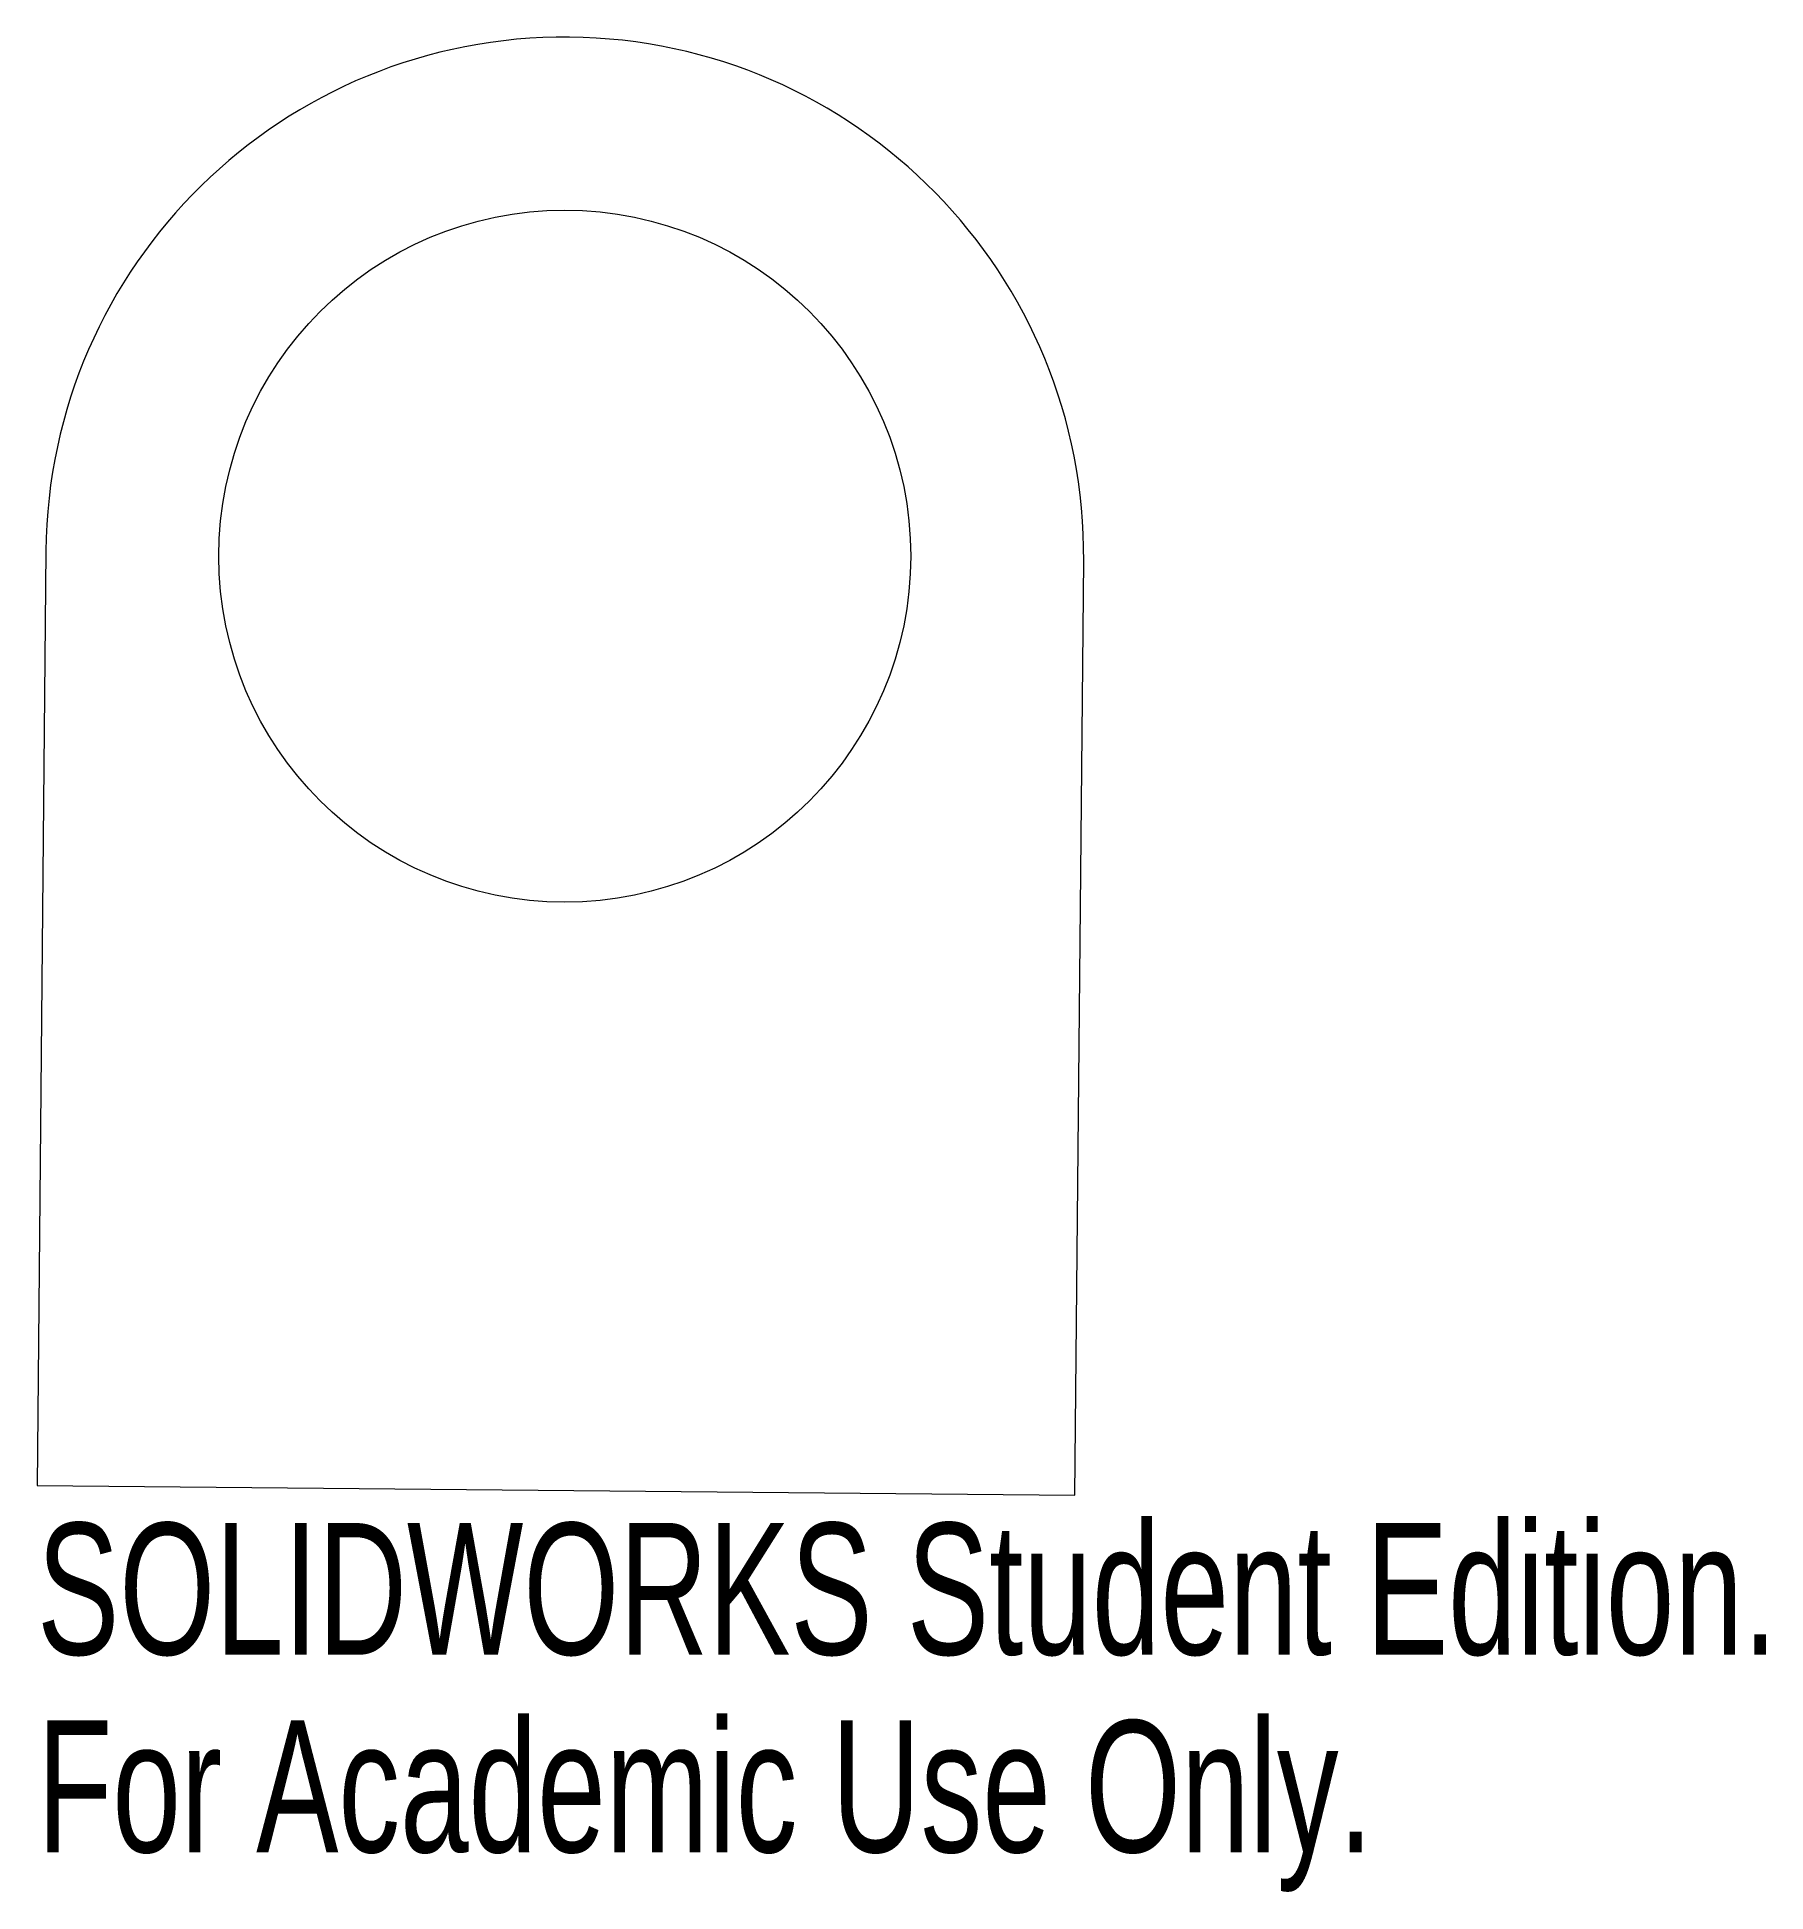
# Model space of a CAD drawing. Header units: inches. Extents: x -6.3 to -3.8, y 7.77 to 10.45.
import ezdxf

# ---------------------------------------------------------------- set-up
doc = ezdxf.new("R2010")
doc.units = ezdxf.units.IN
doc.header["$MEASUREMENT"] = 0
doc.styles.add('SLDTEXTSTYLE0', font='TXT', dxfattribs={"width": 0.7})

msp = doc.modelspace()

# ---------------------------------------------------------------- linework, layer by layer
at = {"color": 7, "linetype": 'Continuous', "lineweight": 15}
for p, q in [((-6.2864, 9.7065), (-6.299, 8.3565)), ((-4.7991, 8.3425), (-4.7864, 9.6924)), ((-6.299, 8.3565), (-4.7991, 8.3425))]:
    msp.add_line(p, q, dxfattribs=at)
msp.add_circle((-5.5364, 9.6994), 0.5, dxfattribs=at)
msp.add_arc((-5.5364, 9.6994), 0.75, 359.4641, 179.4641, dxfattribs=at)

# ---------------------------------------------------------------- texts
at = {"color": 7, "linetype": 'Continuous', "char_height": 0.1903, "attachment_point": 1, "style": 'SLDTEXTSTYLE0'}
for s, insert in [('SOLIDWORKS Student Edition.', (-6.299, 8.3023)), ('For Academic Use Only.', (-6.299, 8.0169))]:
    msp.add_mtext(s, dxfattribs=dict(at, insert=insert))

doc.saveas('drawing.dxf')
